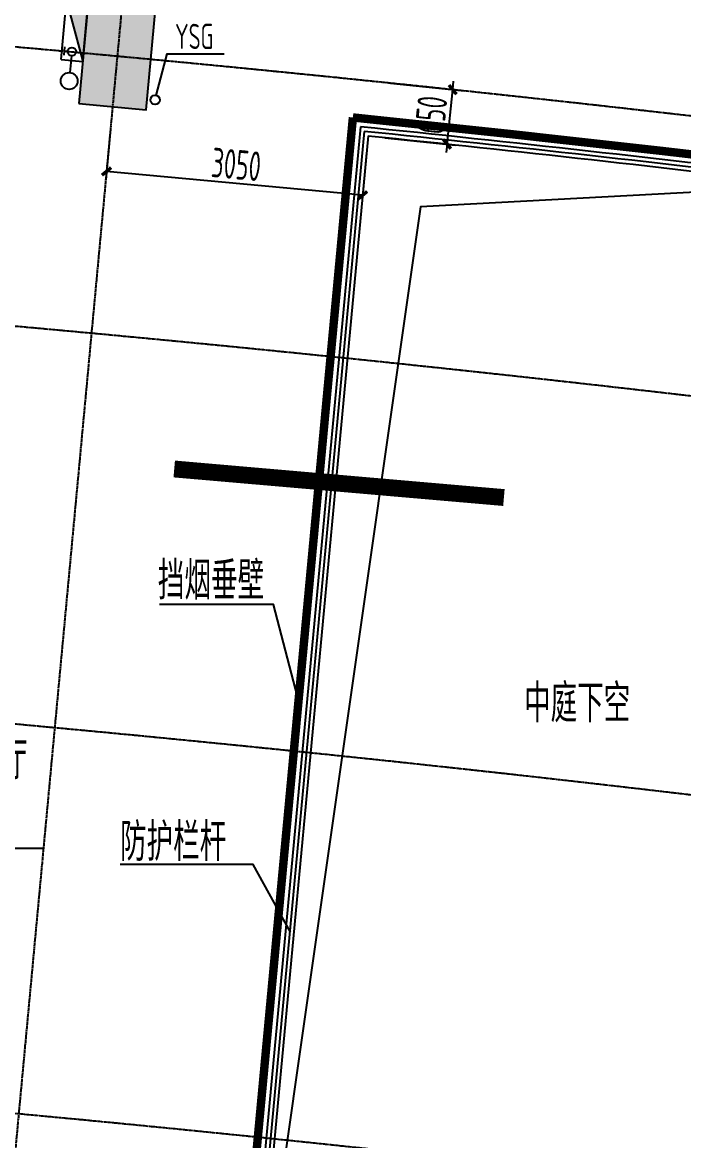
# Model space of a CAD drawing. Header units: millimetres. Extents: x 11515858 to 24947533, y -12784974 to -6116114.
# Drawn here: x 11806993 to 11814836, y -6391707 to -6378442 of the extents above; entities that cross this region are included whole.
import ezdxf
from ezdxf.enums import TextEntityAlignment as Align

# ---------------------------------------------------------------- set-up
doc = ezdxf.new("R2010")
doc.units = ezdxf.units.MM
doc.header["$LTSCALE"] = 10
for name, pattern in [('A2-RG-AXIS$0$CENTER', [2, 1.25, -0.25, 0.25, -0.25]), ('A2-RG-AXIS$0$DOTE', [2.42, 2, -0.2, 0.02, -0.2]), ('A2-RI-F2$0$DASHDOT2', [0.5, 0.25, -0.125, 0, -0.125]), ('A2-RI-F2$0$DASHED2', [0.375, 0.25, -0.125])]:
    doc.linetypes.add(name, pattern=pattern)
for name, color, linetype in [('A2-RB-F2$0$$34$A-DIMS-100', 1, 'Continuous'), ('A2-RG-AXIS$0$A-GRID', 1, 'A2-RG-AXIS$0$CENTER'), ('A2-RI-F2$0$0P-FE-FH-P', 41, 'A2-RI-F2$0$YJdef_FE-FH_LINE_F'), ('A2-RI-F2$0$0P-FE-FH-V', 141, 'Continuous'), ('A2-RI-F2$0$0P-FE-HY', 141, 'Continuous'), ('A2-RI-F2$0$A-DOOR-ROLL', 2, 'A2-RI-F2$0$DASHED2'), ('A2-RI-F2$0$A-ROOF-DRAN', 175, 'Continuous'), ('A2-RI-F2$0$A-STRS', 50, 'Continuous'), ('A2-RI-F2$0$A-SYMB', 4, 'Continuous'), ('A2-RI-F2$0$A-SYMB-AREA', 4, 'Continuous'), ('A2-RI-F2$0$A-SYMB-NAME', 4, 'Continuous'), ('A2-RI-F2$0$A-SYMB-VOID', 35, 'Continuous'), ('A2-RI-F2$0$an-flor-open', 3, 'Continuous'), ('A2-RS-F2$0$A-HATH-GRAY', 8, 'Continuous'), ('A2-RS-F2$0$A-WALL-CONC', 6, 'Continuous')]:
    doc.layers.add(name, color=color, linetype=linetype)
doc.layers.add('A2-RI-F2$0$A-FLOR-STRS', color=2, linetype='Continuous', lineweight=5)
doc.styles.add('A2-RB-F2$0$$0$XD2008', font='hzs.shx', dxfattribs={"width": 0.7, "bigfont": 'hztxt.shx'})
doc.styles.add('A2-RI-F2$0$ECADI', font='hzs.shx', dxfattribs={"width": 0.7, "bigfont": 'hztxt.shx'})
doc.styles.add('A2-RI-F2$0$hz1', font='hzs.shx', dxfattribs={"width": 0.75, "bigfont": 'hztxt.shx'})
doc.styles.add('A2-RI-F2$0$XD2008', font='hzs.shx', dxfattribs={"width": 0.7, "bigfont": 'hztxt.shx'})
doc.linetypes.add('A2-RI-F2$0$YJdef_FE-FH_LINE_F', pattern='A,4,-0.2,["F",A2-RI-F2$0$hz1,S=0.2,R=0,X=-0.1,Y=-0.1],-0.1', length=4.3)
doc.dimstyles.new('A2-RB-F2$0$$0$XD100$0', dxfattribs={"dimscale": 100, "dimtxt": 3.5, "dimasz": 1, "dimexe": 1, "dimexo": 2, "dimgap": 0.5, "dimtad": 1, "dimdec": 0, "dimdsep": 46, "dimtxsty": 'A2-RB-F2$0$$0$XD2008', "dimblk1": 'A2-RB-F2$0$$20$_ArchTick', "dimblk2": 'A2-RB-F2$0$$20$_ArchTick', "dimsah": 1, "dimcen": 2.5, "dimclrt": 4, "dimaunit": 1, "dimadec": 0, "dimazin": 0, "dimtfac": 1, "dimtdec": 0, "dimtix": 1, "dimtmove": 2, "dimatfit": 3, "dimfxl": 0, "dimtolj": 1, "dimtzin": 0, "dimarcsym": 0})

# ---------------------------------------------------------------- blocks, each defined once
blk = doc.blocks.new('A2-RB-F2$0$$20$_ArchTick')
at = {"color": 0, "linetype": 'ByBlock', "const_width": 0.4}
blk.add_lwpolyline([(-0.5, -0.5), (0.5, 0.5)], dxfattribs=at)
blk = doc.blocks.new('*D271')
at = {"layer": 'A2-RB-F2$0$$34$A-DIMS-100', "color": 0, "lineweight": -2, "transparency": 16777216}
for p, q in [((11811359, -6379164), (11812196, -6379250)), ((11812030, -6379886), (11812097, -6379240)), ((11812097, -6379240), (11812107, -6379140)), ((11811292, -6379810), (11812129, -6379897)), ((11812030, -6379886), (11812020, -6379986))]:
    blk.add_line(p, q, dxfattribs=at)
at = {"layer": 'Defpoints', "color": 0, "transparency": 16777216}
for p in [(11811160, -6379143), (11812097, -6379240), (11811093, -6379790)]:
    blk.add_point(p, dxfattribs=at)
at = {"layer": 'A2-RB-F2$0$$34$A-DIMS-100', "color": 0, "lineweight": -2, "transparency": 16777216, "xscale": 100, "yscale": 100, "zscale": 100}
for p, rotation in [((11812097, -6379240), 264.1228209960622), ((11812030, -6379886), 84.1228209960622)]:
    blk.add_blockref('A2-RB-F2$0$$20$_ArchTick', p, dxfattribs=dict(at, rotation=rotation))
at = {"layer": 'A2-RB-F2$0$$34$A-DIMS-100', "color": 4, "transparency": 16777216, "insert": (11811839, -6379540), "char_height": 350, "attachment_point": 5, "rotation": 84.1228, "style": 'A2-RB-F2$0$$0$XD2008'}
blk.add_mtext('\\A1;650', dxfattribs=at)
blk = doc.blocks.new('*D273')
at = {"layer": 'A2-RB-F2$0$$34$A-DIMS-100', "color": 0, "lineweight": -2, "transparency": 16777216}
for p, q in [((11808038, -6379706), (11807981, -6380310)), ((11811075, -6379989), (11811018, -6380593)), ((11811028, -6380493), (11807991, -6380210))]:
    blk.add_line(p, q, dxfattribs=at)
at = {"layer": 'Defpoints', "color": 0, "transparency": 16777216}
for p in [(11808056, -6379507), (11811093, -6379790), (11807991, -6380210)]:
    blk.add_point(p, dxfattribs=at)
at = {"layer": 'A2-RB-F2$0$$34$A-DIMS-100', "color": 0, "lineweight": -2, "transparency": 16777216, "xscale": 100, "yscale": 100, "zscale": 100}
for p, rotation in [((11807991, -6380210), 174.6757551522877), ((11811028, -6380493), 354.6757551522878)]:
    blk.add_blockref('A2-RB-F2$0$$20$_ArchTick', p, dxfattribs=dict(at, rotation=rotation))
at = {"layer": 'A2-RB-F2$0$$34$A-DIMS-100', "color": 4, "transparency": 16777216, "insert": (11809530, -6380128), "char_height": 350, "attachment_point": 5, "rotation": 354.6758, "style": 'A2-RB-F2$0$$0$XD2008'}
blk.add_mtext('\\A1;3050', dxfattribs=at)
blk = doc.blocks.new('A2-RG-AXIS')
at = {"layer": 'A2-RG-AXIS$0$A-GRID', "linetype": 'A2-RG-AXIS$0$DOTE'}
blk.add_line((11809008.7, -6369286.5), (11805278.5, -6409313.1), dxfattribs=at)
for radius in [323300, 316700, 313400, 308700, 304100]:
    blk.add_arc((11778730.7, -6694178.7), radius, 75.589285, 95.407644, dxfattribs=at)
blk = doc.blocks.new('A2-RS-F2')
at = {"layer": 'A2-RS-F2$0$A-HATH-GRAY', "ltscale": 3}
h = blk.add_hatch(color=256, dxfattribs=at)
h.paths.add_polyline_path([(11780371, -6378133), (11781371, -6378140), (11781380, -6376840), (11780380, -6376833)])
h.paths.add_polyline_path([(11771295, -6378216), (11772295, -6378194), (11772267, -6376895), (11771267, -6376916)])
h.paths.add_polyline_path([(11789445, -6378310), (11790445, -6378346), (11790491, -6377046), (11789491, -6377011)])
h.paths.add_polyline_path([(11794061, -6377996), (11794660, -6378034), (11794711, -6377236), (11794112, -6377197)])
h.paths.add_polyline_path([(11762226, -6378560), (11763225, -6378509), (11763159, -6377211), (11762160, -6377261)])
h.paths.add_polyline_path([(11756054, -6378846), (11756851, -6378783), (11756756, -6377587), (11755959, -6377650)])
h.paths.add_polyline_path([(11801644, -6378462), (11802243, -6378500), (11802294, -6377702), (11801696, -6377663)])
h.paths.add_polyline_path([(11751557, -6379698), (11752355, -6379635), (11752220, -6377940), (11751422, -6378003)])
h.paths.add_polyline_path([(11807664, -6379406), (11808460, -6379480), (11808572, -6378285), (11807775, -6378211)])
h.paths.add_polyline_path([(11816585, -6380403), (11817577, -6380525), (11817736, -6379235), (11816743, -6379113)])
h.paths.add_polyline_path([(11825579, -6381619), (11826568, -6381768), (11826763, -6380483), (11825774, -6380333)])
h.paths.add_polyline_path([(11793833, -6381539), (11794432, -6381577), (11794483, -6380779), (11793885, -6380740)])
h.paths.add_polyline_path([(11801417, -6382005), (11802015, -6382043), (11802067, -6381245), (11801468, -6381206)])
h.paths.add_polyline_path([(11834536, -6383085), (11835520, -6383263), (11835752, -6381984), (11834768, -6381806)])
h.paths.add_polyline_path([(11843442, -6384837), (11844420, -6385043), (11844688, -6383771), (11843710, -6383565)])
h.paths.add_polyline_path([(11849707, -6386048), (11850486, -6386227), (11850721, -6385255), (11849941, -6385076)])
h.paths.add_polyline_path([(11756691, -6386871), (11757489, -6386806), (11757394, -6385612), (11756597, -6385675)])
h.paths.add_polyline_path([(11752176, -6387474), (11752973, -6387410), (11752838, -6385716), (11752041, -6385779)])
h.paths.add_polyline_path([(11854132, -6387107), (11854912, -6387286), (11855146, -6386314), (11854366, -6386134)])
h.paths.add_polyline_path([(11793236, -6390821), (11793835, -6390859), (11793887, -6390061), (11793288, -6390022)])
h.paths.add_polyline_path([(11800820, -6391286), (11801419, -6391324), (11801470, -6390526), (11800871, -6390487)])
h.paths.add_polyline_path([(11847832, -6393825), (11848612, -6394005), (11848846, -6393033), (11848067, -6392853)])
h.paths.add_polyline_path([(11780263, -6394032), (11781263, -6394039), (11781272, -6392739), (11780272, -6392732)])
h.paths.add_polyline_path([(11771644, -6394112), (11772644, -6394090), (11772615, -6392791), (11771616, -6392812)])
h.paths.add_polyline_path([(11788881, -6394200), (11789880, -6394236), (11789926, -6392936), (11788927, -6392901)])
h.paths.add_polyline_path([(11793009, -6394364), (11793607, -6394402), (11793659, -6393604), (11793060, -6393565)])
h.paths.add_polyline_path([(11763031, -6394440), (11764030, -6394389), (11763964, -6393090), (11762965, -6393141)])
h.paths.add_polyline_path([(11757323, -6394797), (11758120, -6394731), (11758025, -6393537), (11757227, -6393600)])
h.paths.add_polyline_path([(11800592, -6394829), (11801191, -6394867), (11801242, -6394069), (11800643, -6394030)])
h.paths.add_polyline_path([(11852257, -6394884), (11853037, -6395064), (11853271, -6394091), (11852492, -6393912)])
h.paths.add_polyline_path([(11752786, -6395149), (11753584, -6395086), (11753449, -6393391), (11752652, -6393455)])
h.paths.add_polyline_path([(11806189, -6395237), (11806985, -6395311), (11807096, -6394116), (11806300, -6394042)])
h.paths.add_polyline_path([(11814656, -6396186), (11815648, -6396307), (11815806, -6395017), (11814813, -6394896)])
h.paths.add_polyline_path([(11823198, -6397340), (11824186, -6397490), (11824381, -6396205), (11823392, -6396055)])
h.paths.add_polyline_path([(11831682, -6398729), (11832663, -6398921), (11832913, -6397645), (11831931, -6397453)])
h.paths.add_polyline_path([(11840164, -6400383), (11841142, -6400589), (11841411, -6399317), (11840432, -6399110)])
edge = h.paths.add_edge_path()
edge.add_arc((11772286, -6400549), 450, 0, 360)
edge = h.paths.add_edge_path()
edge.add_arc((11789152, -6400664), 450, 0, 360)
edge = h.paths.add_edge_path()
edge.add_arc((11763857, -6400856), 450, 0, 360)
h.paths.add_polyline_path([(11845946, -6401652), (11846725, -6401831), (11846960, -6400859), (11846180, -6400679)])
edge = h.paths.add_edge_path()
edge.add_arc((11797576, -6401084), 450, 0, 360)
edge = h.paths.add_edge_path()
edge.add_arc((11755441, -6401404), 451, 0, 360)
edge = h.paths.add_edge_path()
edge.add_arc((11805984, -6401746), 450, 0, 360)
h.paths.add_polyline_path([(11850371, -6402710), (11851151, -6402890), (11851385, -6401917), (11850605, -6401738)])
edge = h.paths.add_edge_path()
edge.add_arc((11814369, -6402649), 450, 0, 360)
edge = h.paths.add_edge_path()
edge.add_arc((11822726, -6403793), 450, 0, 360)
edge = h.paths.add_edge_path()
edge.add_arc((11831046, -6405176), 450, 0, 360)
edge = h.paths.add_edge_path()
edge.add_arc((11839323, -6406797), 451, 0, 360)
edge = h.paths.add_edge_path()
edge.add_arc((11847549, -6408655), 451, 0, 360)
edge = h.paths.add_edge_path()
edge.add_arc((11780719, -6400485), 450, 0, 360)
at = {"layer": 'A2-RS-F2$0$A-WALL-CONC'}
blk.add_3dface([(11807664, -6379406), (11808460, -6379480), (11808572, -6378285), (11807775, -6378211)], dxfattribs=at)
blk = doc.blocks.new('A2-RI-F2$0$ECADI-TAG-HGHT（国标）')
at = {"color": 1}
blk.add_line((-2.12, 2.12), (12.35, 2.12), dxfattribs=at)
at = {"color": 1, "const_width": 0.5}
blk.add_lwpolyline([(-2.12, 2.12), (0, 0), (2.12, 2.12)], dxfattribs=at)
at = {"color": 1}
blk.add_point((-1.48, 4.6), dxfattribs=at)
at = {"style": 'A2-RI-F2$0$XD2008', "width": 0.7}
blk.add_attdef('FL', text='', height=3, dxfattribs=at).set_placement((-2.69, 2.97), align=Align.RIGHT)
for tag, p in [('F.F.L.', (2.28, 2.97)), ('T.O.S.', (2.28, -1.1))]:
    blk.add_attdef(tag, p, '', height=3, dxfattribs=at)
blk = doc.blocks.new('A2-RI-F2$0$5erhfh')
at = {"layer": 'A2-RI-F2$0$A-SYMB-AREA', "style": 'A2-RI-F2$0$ECADI', "width": 0.7}
blk.add_attdef('340M2', text='', height=2.5, dxfattribs=at).set_placement((0, 1.25), align=Align.MIDDLE_LEFT)
at = {"layer": 'A2-RI-F2$0$A-SYMB-NAME', "style": 'A2-RI-F2$0$ECADI', "width": 0.7}
blk.add_attdef('CHINESENAME', (-12.29, 3.09), '', height=4.5, dxfattribs=at)
blk = doc.blocks.new('A2-RI-F2$0$A$C6F954C98')
at = {"extrusion": (0, 0, -1)}
blk.add_hatch(color=256, dxfattribs=at).paths.add_polyline_path([(-260, 700), (0, 0), (0, 700)])
for p, q in [((260, 700), (0, 700)), ((0, 0), (0, 700)), ((260, 700), (0, 0)), ((260, 0), (260, 700)), ((231, 156, 0), (231, 56, 0)), ((260, 0), (0, 0)), ((231, 106, 0), (191, 106, 0))]:
    blk.add_line(p, q, dxfattribs=at)
blk.add_circle((-141, 106, 0), 50, dxfattribs=at)
blk = doc.blocks.new('A2-RI-F2$0$ysg')
at = {"layer": 'A2-RI-F2$0$A-ROOF-DRAN'}
blk.add_lwpolyline([(57231, -7268), (57360, -6775), (58036, -6775)], dxfattribs=at)
blk.add_circle((57218, -7322), 55, dxfattribs=at)
ref = blk.add_blockref('A2-RI-F2$0$5erhfh', (58685, -7027), dxfattribs=dict(at, xscale=100, yscale=100, zscale=100))
ref.add_attrib('CHINESENAME', 'YSG', (57455, -6719), dxfattribs={"layer": 'A2-RI-F2$0$A-SYMB-NAME', "height": 300, "style": 'A2-RI-F2$0$ECADI', "width": 0.7})
blk = doc.blocks.new('A2-RB-F2')
at = {"layer": 'A2-RB-F2$0$$34$A-DIMS-100'}
for p2, distance, picture, middle in [((11811159.6, -6379143.4), -941.9, '*D271', (11811839.4, -6379540.1)), ((11808056.2, -6379507), 706.5, '*D273', (11809530, -6380127.9))]:
    dim = blk.add_aligned_dim(p1=(11811093.1, -6379790), p2=p2, distance=distance, dimstyle='A2-RB-F2$0$$0$XD100$0', dxfattribs=at)
    dim.commit()
    dim.dimension.update_dxf_attribs({"geometry": picture, "text_midpoint": middle})
blk = doc.blocks.new('A2-RI-F2')
at = {"layer": 'A2-RI-F2$0$0P-FE-FH-P'}
blk.add_line((11807575, -6378839, 0), (11807557, -6379038, 0), dxfattribs=at)
at = {"layer": 'A2-RI-F2$0$0P-FE-FH-V'}
blk.add_circle((11807548, -6379138, 0), 100, dxfattribs=at)
at = {"layer": 'A2-RI-F2$0$A-DOOR-ROLL', "linetype": 'A2-RI-F2$0$DASHDOT2', "const_width": 100}
blk.add_lwpolyline([(11816412, -6380182, 0.004374), (11810913, -6379570), (11809484, -6394905, -0.004225), (11814543, -6395468)], format="xyb", dxfattribs=at)
at = {"layer": 'A2-RI-F2$0$A-SYMB'}
for points in [[(11810256, -6386439), (11809971, -6385346), (11808618, -6385346)], [(11810172, -6389236), (11809732, -6388430), (11808151, -6388430)]]:
    blk.add_lwpolyline(points, dxfattribs=at)
at = {"layer": 'A2-RI-F2$0$A-SYMB-VOID', "ltscale": 500}
blk.add_lwpolyline([(11816387, -6380380), (11811715, -6380630), (11809701, -6394726)], dxfattribs=at)
at = {"layer": 'A2-RI-F2$0$an-flor-open'}
for p, q in [((11811003, -6379680), (11809592, -6394815)), ((11811048, -6379735), (11809647, -6394771)), ((11811093, -6379790), (11809701, -6394726))]:
    blk.add_line(p, q, dxfattribs=at)
for radius, start, end in [(316150, 83.15709, 84.14112), (316100, 83.15711, 84.13197), (316050, 83.15713, 84.12282)]:
    blk.add_arc((11778731, -6694179), radius, start, end, dxfattribs=at)
at = {"layer": 'Defpoints', "const_width": 200}
blk.add_lwpolyline([(11808794, -6383740), (11812704, -6384079)], dxfattribs=at)
for name, p in [('A2-RS-F2', (0, 0)), ('A2-RI-F2$0$ysg', (11751349, -6372040))]:
    blk.add_blockref(name, p)
ref = blk.add_blockref('A2-RI-F2$0$5erhfh', (11809829, -6385598), dxfattribs=dict(xscale=100, yscale=100, zscale=100))
ref.add_attrib('CHINESENAME', '挡烟垂壁', (11808600, -6385289), dxfattribs={"layer": 'A2-RI-F2$0$A-SYMB-NAME', "height": 450, "style": 'A2-RI-F2$0$ECADI', "width": 0.7})
ref = blk.add_blockref('A2-RI-F2$0$5erhfh', (11814172, -6387053), dxfattribs=dict(xscale=100, yscale=100, zscale=100))
ref.add_attrib('CHINESENAME', '中庭下空', (11812943, -6386744), dxfattribs={"layer": 'A2-RI-F2$0$A-SYMB-NAME', "height": 450, "style": 'A2-RI-F2$0$ECADI', "width": 0.7})
ref = blk.add_blockref('A2-RI-F2$0$5erhfh', (11807338, -6387731), dxfattribs=dict(xscale=100, yscale=100, zscale=100))
ref.add_attrib('CHINESENAME', '电梯厅', (11806109, -6387423), dxfattribs={"layer": 'A2-RI-F2$0$A-SYMB-NAME', "height": 450, "style": 'A2-RI-F2$0$ECADI', "width": 0.7})
ref = blk.add_blockref('A2-RI-F2$0$5erhfh', (11809380, -6388698), dxfattribs=dict(xscale=100, yscale=100, zscale=100))
ref.add_attrib('CHINESENAME', '防护栏杆', (11808151, -6388389), dxfattribs={"layer": 'A2-RI-F2$0$A-SYMB-NAME', "height": 450, "style": 'A2-RI-F2$0$ECADI', "width": 0.7})
at = {"layer": 'A2-RI-F2$0$0P-FE-HY', "xscale": -1, "rotation": 354.6757551514596}
blk.add_blockref('A2-RI-F2$0$A$C6F954C98', (11807710, -6378908), dxfattribs=at)
at = {"layer": 'A2-RI-F2$0$A-FLOR-STRS'}
blk.add_blockref('A2-RG-AXIS', (0, 0), dxfattribs=at)
at = {"layer": 'A2-RI-F2$0$A-STRS', "linetype": 'Continuous'}
blk.add_blockref('A2-RB-F2', (0, 0), dxfattribs=at)
at = {"layer": 'A2-RI-F2$0$A-SYMB', "xscale": 100, "yscale": 100, "zscale": 100}
blk.add_blockref('A2-RI-F2$0$ECADI-TAG-HGHT（国标）', (11806006, -6388451), dxfattribs=at).add_auto_attribs({'F.F.L.': '5.000', 'T.O.S.': '4.950'})

msp = doc.modelspace()

# ---------------------------------------------------------------- block references
for name in ['A2-RI-F2', 'A2-RB-F2', 'A2-RG-AXIS', 'A2-RS-F2']:
    msp.add_blockref(name, (0, 0))

doc.saveas('drawing.dxf')
